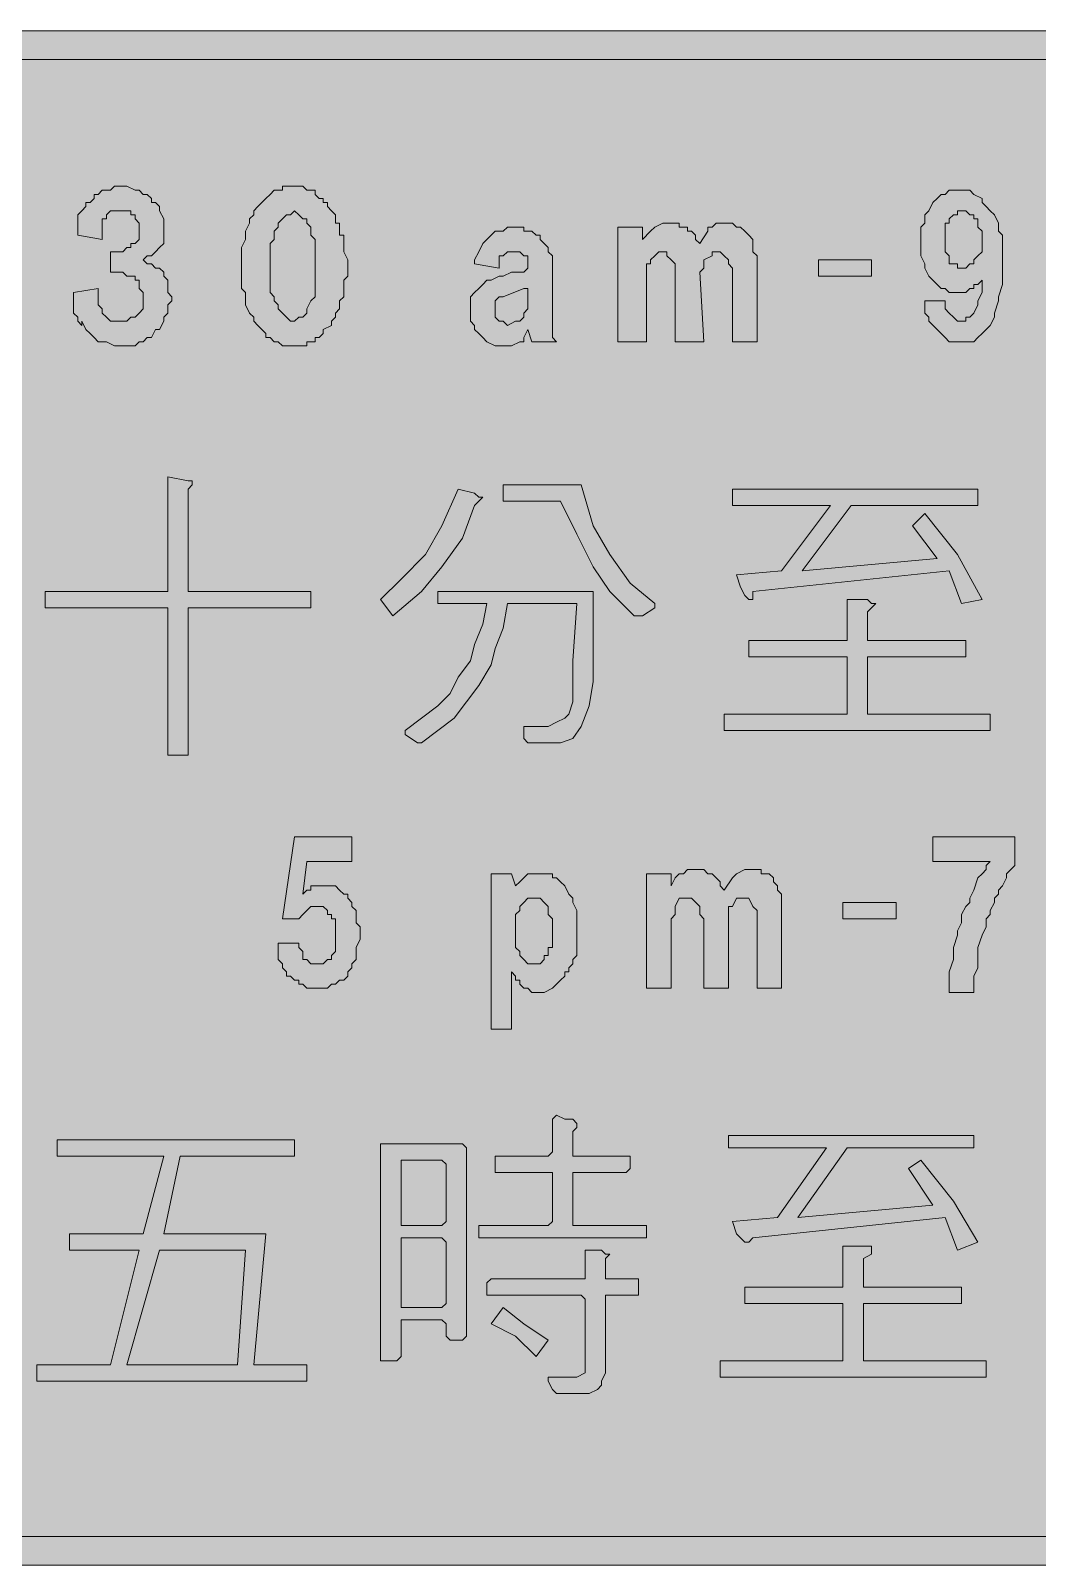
# Model space of a CAD drawing. Header units: metres. Extents: x 14 to 555, y 81 to 193.
# Drawn here: x 224.4 to 298.2, y 80.8 to 193.3 of the extents above; entities that cross this region are included whole.
import ezdxf

# ---------------------------------------------------------------- set-up
doc = ezdxf.new("R2010")
doc.units = ezdxf.units.M
doc.layers.add('FILL_BLACK_000000', color=7, linetype='Continuous', true_color=0x000000)
doc.layers.add('FILL_PINK_E1E1E1', color=7, linetype='Continuous', true_color=0xe1e1e1)

msp = doc.modelspace()

# ---------------------------------------------------------------- hatches: boundary and pattern name
at = {"layer": 'FILL_BLACK_000000', "true_color": 0x000000}
h = msp.add_hatch(color=7, dxfattribs=at)
h.dxf.hatch_style = 1
h.paths.add_polyline_path([(551.25, 193.2), (552.11, 193), (552.92, 192.63), (553.65, 192.06), (554.22, 191.33), (554.59, 190.52), (554.79, 189.66), (554.85, 188.76), (554.85, 85.26), (554.79, 84.36), (554.59, 83.5), (554.22, 82.69), (553.65, 81.96), (552.92, 81.39), (552.11, 81.02), (551.25, 80.82), (550.35, 80.76), (18.45, 80.76), (17.55, 80.8), (16.65, 81.06), (16.01, 81.51), (15.15, 81.96), (14.25, 83.46), (13.99, 84.36), (13.95, 85.26), (13.95, 188.76), (14.01, 189.66), (14.21, 190.52), (14.58, 191.33), (15.15, 192.06), (16.01, 192.62), (16.65, 192.96), (17.55, 193.22), (18.45, 193.26), (550.35, 193.26), (551.25, 193.2)])
h.paths.add_polyline_path([(16.95, 190.56), (16.27, 189.66), (16.11, 189.21), (16.05, 188.76), (16.05, 85.26), (16.11, 84.81), (16.27, 84.36), (16.95, 83.46), (17.59, 83.05), (18.45, 82.86), (550.35, 82.86), (550.8, 82.9), (551.25, 83.16), (551.66, 83.31), (551.85, 83.46), (552.2, 83.91), (552.37, 84.36), (552.45, 85.26), (552.45, 188.76), (552.45, 189.66), (552.26, 190.11), (551.85, 190.56), (551.21, 190.97), (550.35, 191.16), (18.45, 191.16), (17.59, 190.97), (16.95, 190.56)], flags=16)
h = msp.add_hatch(color=7, dxfattribs=at)
h.dxf.hatch_style = 1
h.paths.add_polyline_path([(230.25, 175.56), (230.25, 177.06), (230.85, 177.06), (231.15, 177.06), (231.45, 177.36), (231.75, 177.36), (231.75, 177.66), (232.05, 177.66), (232.35, 177.96), (232.35, 178.26), (232.35, 178.86), (232.35, 179.16), (232.05, 179.46), (232.05, 179.76), (231.75, 179.76), (231.75, 180.06), (231.45, 180.06), (231.15, 180.06), (230.85, 180.06), (230.55, 180.06), (230.25, 180.06), (229.95, 179.76), (229.95, 179.46), (229.65, 179.46), (229.65, 179.16), (229.65, 178.86), (229.65, 178.56), (229.65, 177.96), (227.85, 178.26), (227.85, 178.56), (227.85, 179.16), (227.85, 179.76), (228.15, 180.06), (228.45, 180.36), (228.45, 180.66), (228.75, 180.66), (229.05, 180.96), (229.05, 181.26), (229.35, 181.26), (229.65, 181.56), (229.95, 181.56), (230.25, 181.56), (230.55, 181.86), (230.85, 181.86), (231.15, 181.86), (231.45, 181.86), (232.05, 181.56), (232.35, 181.56), (232.65, 181.26), (232.95, 181.26), (233.25, 180.96), (233.25, 180.66), (233.55, 180.66), (233.85, 180.36), (233.85, 180.06), (234.15, 179.46), (234.15, 179.16), (234.15, 178.86), (234.15, 178.26), (234.15, 177.96), (234.15, 177.66), (233.85, 177.36), (233.55, 177.06), (233.25, 176.76), (232.95, 176.76), (232.65, 176.46), (232.95, 176.16), (233.25, 176.16), (233.55, 175.86), (233.85, 175.86), (234.15, 175.56), (234.15, 175.26), (234.45, 174.96), (234.45, 174.66), (234.45, 174.36), (234.45, 174.06), (234.75, 173.76), (234.75, 173.46), (234.45, 173.16), (234.45, 172.86), (234.45, 172.56), (234.15, 172.26), (234.15, 171.96), (233.85, 171.36), (233.55, 171.36), (233.25, 170.76), (232.95, 170.76), (232.65, 170.46), (232.35, 170.46), (232.05, 170.16), (231.45, 170.16), (231.15, 170.16), (230.85, 170.16), (230.55, 170.16), (229.95, 170.46), (229.65, 170.46), (229.35, 170.46), (229.05, 170.76), (228.75, 171.06), (228.45, 171.36), (228.15, 171.96), (228.15, 171.66), (227.85, 171.96), (227.85, 172.26), (227.55, 172.56), (227.55, 172.86), (227.55, 173.46), (227.55, 174.06), (229.35, 174.36), (229.35, 173.76), (229.35, 173.16), (229.65, 172.86), (229.65, 172.56), (229.95, 172.26), (230.25, 171.96), (230.55, 171.96), (230.85, 171.96), (231.15, 171.96), (231.45, 171.96), (231.75, 172.26), (232.05, 172.26), (232.35, 172.56), (232.65, 172.86), (232.65, 173.46), (232.65, 173.76), (232.65, 174.06), (232.35, 174.36), (232.35, 174.96), (232.05, 174.96), (232.05, 175.26), (231.45, 175.26), (231.15, 175.56), (230.85, 175.56), (230.25, 175.56)])
h = msp.add_hatch(color=7, dxfattribs=at)
h.dxf.hatch_style = 1
h.paths.add_polyline_path([(239.85, 175.26), (239.85, 175.86), (239.85, 176.16), (239.85, 176.46), (239.85, 177.06), (239.85, 177.36), (240.15, 177.96), (240.15, 178.26), (240.15, 178.56), (240.45, 179.16), (240.45, 179.46), (240.75, 179.76), (240.75, 180.06), (241.05, 180.36), (241.35, 180.66), (241.65, 180.96), (241.95, 181.26), (242.25, 181.56), (242.55, 181.56), (242.85, 181.56), (242.85, 181.86), (243.45, 181.86), (243.75, 181.86), (244.05, 181.86), (244.35, 181.86), (244.65, 181.56), (244.95, 181.56), (245.25, 181.56), (245.25, 181.26), (245.55, 180.96), (245.85, 180.96), (245.85, 180.66), (246.15, 180.66), (246.15, 180.36), (246.45, 180.06), (246.75, 179.76), (246.75, 179.46), (246.75, 179.16), (247.05, 179.16), (247.05, 178.86), (247.05, 178.56), (247.05, 178.26), (247.35, 178.26), (247.35, 177.96), (247.35, 177.66), (247.35, 177.06), (247.65, 176.46), (247.65, 176.16), (247.65, 175.86), (247.65, 175.56), (247.65, 175.26), (247.35, 174.96), (247.35, 174.36), (247.35, 174.06), (247.35, 173.76), (247.05, 173.46), (247.05, 173.16), (247.05, 172.86), (246.75, 172.56), (246.75, 172.26), (246.45, 171.96), (246.45, 171.66), (245.85, 171.36), (245.85, 171.06), (245.55, 170.76), (245.25, 170.76), (245.25, 170.46), (244.95, 170.46), (244.65, 170.46), (244.65, 170.16), (244.35, 170.16), (244.05, 170.16), (243.75, 170.16), (243.45, 170.16), (243.15, 170.16), (242.85, 170.16), (242.55, 170.46), (242.25, 170.46), (241.95, 170.76), (241.65, 170.76), (241.65, 171.06), (241.35, 171.36), (241.05, 171.66), (240.75, 171.96), (240.75, 172.26), (240.45, 172.56), (240.15, 173.16), (240.15, 173.46), (240.15, 174.06), (239.85, 174.36), (239.85, 174.66), (239.85, 174.96), (239.85, 175.26)])
h.paths.add_polyline_path([(241.95, 176.16), (241.95, 175.86), (241.95, 175.26), (241.95, 174.66), (241.95, 174.36), (241.95, 174.06), (242.25, 173.76), (242.25, 173.46), (242.55, 173.16), (242.55, 172.86), (242.85, 172.56), (243.15, 172.26), (243.45, 171.96), (243.75, 171.96), (244.05, 172.26), (244.35, 172.26), (244.65, 172.56), (244.65, 172.86), (244.95, 173.46), (245.25, 173.76), (245.25, 174.36), (245.25, 174.96), (245.25, 175.56), (245.25, 175.86), (245.25, 176.46), (245.25, 177.06), (245.25, 177.66), (245.25, 177.96), (244.95, 178.26), (244.95, 178.56), (244.95, 178.86), (244.65, 179.16), (244.65, 179.46), (244.35, 179.46), (244.05, 179.76), (243.75, 180.06), (243.45, 179.76), (243.15, 179.76), (242.85, 179.46), (242.55, 179.16), (242.55, 178.86), (242.25, 178.56), (242.25, 177.96), (241.95, 177.66), (241.95, 177.06), (241.95, 176.46), (241.95, 176.16)], flags=16)
h = msp.add_hatch(color=7, dxfattribs=at)
h.dxf.hatch_style = 1
h.paths.add_polyline_path([(291.45, 173.16), (291.45, 172.86), (291.75, 172.56), (292.05, 172.26), (292.35, 171.96), (292.65, 171.96), (292.95, 171.96), (292.95, 172.26), (293.25, 172.26), (293.55, 172.56), (293.85, 173.16), (293.85, 173.46), (294.15, 174.06), (294.15, 174.66), (294.15, 174.96), (293.85, 174.66), (293.55, 174.66), (293.55, 174.36), (293.25, 174.36), (292.95, 174.06), (292.65, 174.06), (292.35, 174.06), (291.75, 174.06), (291.45, 174.36), (291.15, 174.36), (290.85, 174.66), (290.55, 174.96), (290.25, 175.26), (289.95, 175.86), (289.95, 176.16), (289.65, 176.76), (289.65, 177.06), (289.65, 177.66), (289.65, 178.26), (289.65, 178.86), (289.95, 179.16), (289.95, 179.76), (290.25, 180.06), (290.55, 180.66), (290.85, 180.96), (291.15, 181.26), (291.45, 181.26), (291.75, 181.56), (292.35, 181.56), (292.65, 181.56), (293.25, 181.56), (293.55, 181.26), (294.15, 180.96), (294.15, 180.66), (294.45, 180.36), (294.75, 180.06), (295.05, 179.76), (295.35, 179.16), (295.35, 178.56), (295.65, 178.26), (295.65, 177.36), (295.65, 176.76), (295.65, 175.86), (295.65, 175.56), (295.65, 174.66), (295.35, 173.76), (295.35, 173.46), (295.05, 172.56), (295.05, 172.26), (294.75, 171.66), (294.45, 171.36), (294.15, 171.06), (293.85, 170.76), (293.55, 170.46), (293.25, 170.46), (292.65, 170.46), (292.05, 170.46), (291.75, 170.46), (291.45, 170.76), (291.15, 171.06), (290.85, 171.36), (290.25, 171.96), (290.25, 172.26), (289.95, 172.56), (289.95, 172.86), (289.95, 173.46), (291.45, 173.46), (291.45, 173.16)])
h.paths.add_polyline_path([(294.15, 177.66), (294.15, 177.96), (294.15, 178.26), (294.15, 178.56), (293.85, 178.86), (293.85, 179.16), (293.85, 179.46), (293.55, 179.46), (293.55, 179.76), (293.25, 179.76), (292.95, 180.06), (292.65, 180.06), (292.35, 180.06), (292.35, 179.76), (292.05, 179.76), (291.75, 179.46), (291.75, 179.16), (291.45, 179.16), (291.45, 178.86), (291.45, 178.56), (291.45, 178.26), (291.45, 177.96), (291.45, 177.66), (291.45, 177.36), (291.45, 177.06), (291.75, 176.76), (291.75, 176.46), (291.75, 176.16), (292.35, 176.16), (292.35, 175.86), (292.65, 175.86), (292.95, 175.86), (293.25, 176.16), (293.55, 176.16), (293.55, 176.46), (293.85, 176.76), (294.15, 177.06), (294.15, 177.66)], flags=16)
h = msp.add_hatch(color=7, dxfattribs=at)
h.dxf.hatch_style = 1
h.paths.add_polyline_path([(269.55, 170.46), (267.45, 170.46), (267.45, 178.86), (269.25, 178.86), (269.25, 177.96), (269.85, 178.56), (270.15, 178.86), (270.75, 179.16), (271.05, 179.16), (271.35, 179.16), (271.95, 179.16), (271.95, 178.86), (272.25, 178.86), (272.55, 178.86), (272.55, 178.56), (272.85, 178.56), (273.15, 178.26), (273.15, 177.96), (273.45, 177.66), (274.05, 178.56), (274.05, 178.86), (274.35, 178.86), (274.65, 179.16), (274.95, 179.16), (275.25, 179.16), (275.55, 179.16), (275.85, 179.16), (276.15, 178.86), (276.45, 178.86), (276.75, 178.56), (277.05, 178.26), (277.35, 177.96), (277.35, 177.66), (277.35, 177.06), (277.65, 176.76), (277.65, 176.46), (277.65, 175.86), (277.65, 175.56), (277.65, 170.46), (275.85, 170.46), (275.85, 175.26), (275.85, 175.86), (275.55, 176.16), (275.55, 176.46), (275.25, 176.76), (274.95, 177.06), (274.65, 177.06), (274.35, 177.06), (274.35, 176.76), (273.75, 176.46), (273.75, 176.16), (273.75, 175.86), (273.45, 175.56), (273.75, 170.46), (271.65, 170.46), (271.65, 175.26), (271.65, 175.86), (271.65, 176.16), (271.35, 176.46), (271.05, 176.76), (271.05, 177.06), (270.75, 177.06), (270.45, 177.06), (270.15, 176.76), (269.85, 176.46), (269.85, 176.16), (269.55, 176.16), (269.55, 175.86), (269.55, 175.56), (269.55, 175.26), (269.55, 170.46)])
h = msp.add_hatch(color=7, dxfattribs=at)
h.dxf.hatch_style = 1
h.paths.add_polyline_path([(256.95, 176.46), (257.25, 177.06), (257.55, 177.66), (257.85, 177.96), (258.15, 178.26), (258.45, 178.56), (259.05, 178.56), (259.35, 178.86), (259.95, 178.86), (260.25, 178.86), (260.55, 178.86), (260.55, 178.56), (261.15, 178.56), (261.45, 178.26), (261.75, 178.26), (261.75, 177.96), (262.05, 177.66), (262.35, 177.36), (262.35, 177.06), (262.65, 176.76), (262.65, 176.16), (262.65, 175.86), (262.65, 171.06), (262.65, 170.76), (262.95, 170.46), (261.15, 170.46), (260.85, 171.36), (260.55, 170.76), (260.55, 170.46), (260.25, 170.46), (259.65, 170.16), (259.05, 170.16), (258.75, 170.16), (258.45, 170.16), (257.85, 170.46), (257.55, 170.76), (257.25, 171.06), (256.95, 171.36), (256.95, 171.66), (256.65, 171.96), (256.65, 172.26), (256.65, 172.56), (256.65, 173.16), (256.65, 173.76), (256.95, 174.06), (257.25, 174.36), (257.55, 174.66), (257.85, 174.96), (258.15, 174.96), (258.75, 175.26), (259.05, 175.26), (259.65, 175.56), (259.95, 175.56), (260.25, 175.56), (260.55, 175.56), (260.85, 175.86), (260.85, 176.46), (260.85, 176.76), (260.55, 176.76), (260.25, 177.06), (259.95, 177.06), (259.65, 177.06), (259.35, 177.06), (259.05, 176.76), (258.75, 176.76), (258.75, 176.46), (258.75, 175.86), (256.95, 176.16), (256.95, 176.46)])
h.paths.add_polyline_path([(258.75, 173.76), (258.45, 173.46), (258.45, 173.16), (258.45, 172.86), (258.45, 172.56), (258.45, 172.26), (258.75, 171.96), (259.05, 171.96), (259.35, 171.66), (259.95, 171.96), (260.25, 171.96), (260.55, 172.26), (260.55, 172.56), (260.85, 172.86), (260.85, 173.16), (260.85, 174.36), (260.55, 174.36), (259.05, 173.76), (258.75, 173.76)], flags=16)
h = msp.add_hatch(color=7, dxfattribs=at)
h.dxf.hatch_style = 1
h.paths.add_polyline_path([(282.15, 176.46), (286.05, 176.46), (286.05, 175.26), (282.15, 175.26), (282.15, 176.46)])
h = msp.add_hatch(color=7, dxfattribs=at)
h.dxf.hatch_style = 1
h.paths.add_polyline_path([(244.95, 150.96), (235.95, 150.96), (235.95, 140.16), (234.45, 140.16), (234.45, 150.96), (225.45, 150.96), (225.45, 152.16), (234.45, 152.16), (234.45, 160.56), (235.95, 160.26), (236.25, 160.26), (236.25, 159.96), (235.95, 159.66), (235.95, 152.16), (244.95, 152.16), (244.95, 150.96)])
h = msp.add_hatch(color=7, dxfattribs=at)
h.dxf.hatch_style = 1
h.paths.add_polyline_path([(259.05, 158.76), (259.05, 159.96), (264.75, 159.96), (265.65, 156.96), (266.85, 154.86), (268.35, 152.76), (270.15, 151.26), (270.15, 150.96), (269.25, 150.36), (268.65, 150.36), (266.85, 152.16), (265.65, 153.96), (264.45, 156.36), (263.25, 158.76), (259.05, 158.76)])
h = msp.add_hatch(color=7, dxfattribs=at)
h.dxf.hatch_style = 1
h.paths.add_polyline_path([(253.35, 154.86), (254.55, 156.96), (255.75, 159.66), (256.95, 159.36), (257.25, 159.06), (257.55, 159.06), (257.25, 158.76), (256.95, 158.46), (256.05, 156.06), (254.55, 153.96), (253.05, 152.16), (250.95, 150.36), (250.05, 151.56), (251.55, 153.06), (253.35, 154.86)])
h = msp.add_hatch(color=7, dxfattribs=at)
h.dxf.hatch_style = 1
h.paths.add_polyline_path([(290.85, 154.56), (289.05, 156.96), (289.95, 157.86), (292.35, 154.86), (294.15, 151.56), (292.65, 151.26), (291.75, 153.66), (277.35, 152.16), (277.35, 151.56), (277.05, 151.56), (276.75, 151.86), (276.45, 152.46), (276.15, 153.36), (279.45, 153.66), (283.05, 158.46), (275.85, 158.46), (275.85, 159.66), (293.85, 159.66), (293.85, 158.46), (284.55, 158.46), (280.95, 153.66), (290.85, 154.56)])
h = msp.add_hatch(color=7, dxfattribs=at)
h.dxf.hatch_style = 1
h.paths.add_polyline_path([(257.55, 149.76), (257.85, 151.26), (254.25, 151.26), (254.25, 152.16), (265.65, 152.16), (265.65, 145.56), (265.35, 143.76), (264.75, 142.26), (264.15, 141.36), (263.25, 141.06), (261.15, 141.06), (260.85, 141.06), (260.55, 141.36), (260.55, 141.96), (260.55, 142.26), (260.85, 142.26), (262.35, 142.26), (262.95, 142.56), (263.55, 142.86), (263.85, 143.16), (264.15, 144.06), (264.15, 147.06), (264.45, 151.26), (259.35, 151.26), (259.05, 149.46), (258.45, 147.96), (258.15, 146.76), (257.25, 145.26), (256.35, 144.06), (255.45, 142.86), (254.25, 141.96), (253.05, 141.06), (252.75, 141.06), (251.85, 141.66), (251.85, 141.96), (253.05, 142.86), (254.25, 143.76), (255.15, 144.66), (255.75, 145.86), (256.65, 147.06), (256.95, 148.26), (257.55, 149.76)])
h = msp.add_hatch(color=7, dxfattribs=at)
h.dxf.hatch_style = 1
h.paths.add_polyline_path([(285.75, 147.36), (285.75, 143.16), (294.75, 143.16), (294.75, 141.96), (275.25, 141.96), (275.25, 143.16), (284.25, 143.16), (284.25, 147.36), (277.05, 147.36), (277.05, 148.56), (284.25, 148.56), (284.25, 151.56), (285.75, 151.56), (286.05, 151.26), (286.35, 151.26), (286.05, 150.96), (285.75, 150.66), (285.75, 148.56), (292.95, 148.56), (292.95, 147.36), (285.75, 147.36)])
h = msp.add_hatch(color=7, dxfattribs=at)
h.dxf.hatch_style = 1
h.paths.add_polyline_path([(244.65, 130.26), (244.95, 130.26), (244.95, 130.56), (245.25, 130.56), (245.55, 130.56), (245.85, 130.56), (246.15, 130.56), (246.45, 130.56), (246.75, 130.56), (247.05, 130.26), (247.35, 129.96), (247.65, 129.96), (247.65, 129.66), (247.95, 129.36), (247.95, 129.06), (248.25, 128.76), (248.25, 128.46), (248.25, 127.86), (248.55, 127.56), (248.55, 126.66), (248.25, 126.06), (248.25, 125.76), (248.25, 125.16), (247.95, 124.86), (247.95, 124.56), (247.65, 124.26), (247.65, 123.96), (247.35, 123.66), (247.05, 123.66), (246.75, 123.36), (246.45, 123.36), (246.15, 123.06), (245.85, 123.06), (245.55, 123.06), (245.25, 123.06), (244.95, 123.06), (244.65, 123.06), (244.35, 123.36), (244.05, 123.36), (244.05, 123.66), (243.75, 123.66), (243.45, 123.96), (243.15, 123.96), (243.15, 124.26), (242.85, 124.56), (242.85, 124.86), (242.55, 125.16), (242.55, 125.46), (242.55, 125.76), (242.55, 126.06), (242.55, 126.36), (244.05, 126.36), (244.05, 126.06), (244.35, 125.76), (244.35, 125.46), (244.35, 125.16), (244.65, 125.16), (244.95, 124.86), (245.25, 124.86), (245.55, 124.86), (245.85, 124.86), (246.15, 125.16), (246.45, 125.16), (246.45, 125.46), (246.75, 125.76), (246.75, 126.06), (246.75, 126.36), (246.75, 126.66), (246.75, 126.96), (246.75, 127.26), (246.75, 127.56), (246.75, 127.86), (246.75, 128.16), (246.45, 128.16), (246.45, 128.46), (246.15, 128.46), (246.15, 128.76), (245.85, 129.06), (245.55, 129.06), (245.25, 129.06), (244.95, 129.06), (244.65, 128.76), (244.35, 128.46), (244.05, 128.16), (242.85, 128.16), (243.75, 134.16), (247.95, 134.16), (247.95, 132.36), (244.65, 132.36), (244.35, 129.96), (244.65, 130.26)])
h = msp.add_hatch(color=7, dxfattribs=at)
h.dxf.hatch_style = 1
h.paths.add_polyline_path([(290.55, 132.36), (290.55, 134.16), (296.55, 134.16), (296.55, 132.36), (296.55, 132.06), (296.25, 131.76), (295.95, 131.46), (295.95, 131.16), (295.65, 130.56), (295.35, 130.26), (295.35, 129.96), (295.05, 129.66), (295.05, 129.36), (294.75, 128.76), (294.75, 128.46), (294.45, 128.16), (294.45, 127.56), (294.15, 126.96), (293.85, 126.06), (293.85, 125.46), (293.85, 125.16), (293.85, 124.56), (293.55, 123.96), (293.55, 123.66), (293.55, 123.06), (293.55, 122.76), (291.75, 122.76), (291.75, 123.06), (291.75, 123.66), (291.75, 124.26), (292.05, 125.16), (292.05, 125.76), (292.05, 126.06), (292.35, 126.96), (292.35, 127.26), (292.65, 127.86), (292.65, 128.46), (292.95, 129.06), (293.25, 129.36), (293.25, 129.66), (293.55, 130.26), (293.85, 131.16), (294.15, 131.46), (294.45, 131.76), (294.45, 132.06), (294.75, 132.36), (290.55, 132.36)])
h = msp.add_hatch(color=7, dxfattribs=at)
h.dxf.hatch_style = 1
h.paths.add_polyline_path([(271.35, 123.06), (269.55, 123.06), (269.55, 131.46), (271.35, 131.46), (271.35, 130.56), (271.65, 131.16), (271.95, 131.46), (272.25, 131.46), (272.55, 131.76), (272.85, 131.76), (273.15, 131.76), (273.75, 131.76), (274.05, 131.46), (274.35, 131.46), (274.65, 131.16), (274.95, 130.86), (274.95, 130.56), (275.25, 130.26), (275.85, 131.16), (276.15, 131.46), (276.75, 131.76), (277.05, 131.76), (277.35, 131.76), (277.95, 131.76), (277.95, 131.46), (278.25, 131.46), (278.55, 131.46), (278.85, 131.16), (278.85, 130.86), (279.15, 130.56), (279.15, 130.26), (279.45, 129.96), (279.45, 129.36), (279.45, 129.06), (279.45, 128.76), (279.45, 128.16), (279.45, 123.06), (277.65, 123.06), (277.65, 127.86), (277.65, 128.16), (277.65, 128.46), (277.65, 128.76), (277.35, 129.06), (277.05, 129.66), (276.75, 129.66), (276.45, 129.66), (276.15, 129.66), (275.85, 129.06), (275.55, 129.06), (275.55, 128.76), (275.55, 128.46), (275.55, 128.16), (275.55, 123.06), (273.75, 123.06), (273.75, 127.86), (273.75, 128.16), (273.45, 128.46), (273.45, 128.76), (273.45, 129.06), (272.85, 129.66), (272.55, 129.66), (272.25, 129.66), (271.95, 129.66), (271.65, 129.06), (271.65, 128.76), (271.65, 128.46), (271.35, 128.16), (271.35, 127.86), (271.35, 123.06)])
h = msp.add_hatch(color=7, dxfattribs=at)
h.dxf.hatch_style = 1
h.paths.add_polyline_path([(258.15, 120.06), (258.15, 131.46), (259.65, 131.46), (259.95, 130.56), (260.25, 130.86), (260.55, 131.16), (260.85, 131.46), (261.15, 131.46), (261.75, 131.46), (262.35, 131.46), (262.65, 131.46), (262.65, 131.16), (262.95, 131.16), (263.25, 130.86), (263.55, 130.56), (263.85, 129.96), (264.15, 129.66), (264.15, 129.36), (264.45, 128.76), (264.45, 128.46), (264.45, 128.16), (264.45, 127.56), (264.45, 127.26), (264.45, 126.96), (264.45, 126.36), (264.45, 126.06), (264.45, 125.76), (264.45, 125.46), (264.15, 125.16), (264.15, 124.86), (263.85, 124.56), (263.85, 124.26), (263.55, 124.26), (263.55, 123.96), (263.25, 123.66), (262.95, 123.36), (262.65, 123.06), (262.05, 122.76), (261.75, 122.76), (261.45, 122.76), (261.15, 122.76), (260.85, 123.06), (260.55, 123.06), (260.25, 123.36), (260.25, 123.66), (259.95, 123.66), (259.95, 123.96), (259.65, 124.26), (259.65, 120.06), (258.15, 120.06)])
h.paths.add_polyline_path([(261.75, 124.86), (262.05, 125.16), (262.05, 125.46), (262.35, 125.46), (262.35, 126.06), (262.65, 126.06), (262.65, 126.36), (262.65, 126.96), (262.65, 127.26), (262.65, 127.86), (262.65, 128.16), (262.35, 128.46), (262.35, 128.76), (262.35, 129.06), (262.05, 129.36), (261.75, 129.66), (261.45, 129.66), (261.15, 129.66), (260.85, 129.66), (260.55, 129.36), (260.25, 129.06), (260.25, 128.76), (259.95, 128.46), (259.95, 128.16), (259.95, 127.86), (259.95, 127.56), (259.95, 127.26), (259.95, 126.96), (259.95, 126.66), (259.95, 126.06), (260.25, 125.76), (260.25, 125.46), (260.55, 125.16), (260.85, 124.86), (261.15, 124.86), (261.45, 124.86), (261.75, 124.86)], flags=16)
h = msp.add_hatch(color=7, dxfattribs=at)
h.dxf.hatch_style = 1
h.paths.add_polyline_path([(283.95, 129.36), (287.85, 129.36), (287.85, 128.16), (283.95, 128.16), (283.95, 129.36)])
h = msp.add_hatch(color=7, dxfattribs=at)
h.dxf.hatch_style = 1
h.paths.add_polyline_path([(262.35, 109.56), (259.05, 109.56), (258.45, 109.56), (258.45, 109.86), (258.45, 110.76), (259.05, 110.76), (262.35, 110.76), (262.65, 111.06), (262.65, 113.46), (262.95, 113.76), (263.55, 113.46), (264.15, 113.46), (264.45, 113.16), (264.45, 112.86), (264.15, 112.56), (264.15, 111.06), (264.15, 110.76), (268.05, 110.76), (268.35, 110.76), (268.35, 109.86), (268.05, 109.56), (264.15, 109.56), (264.15, 105.96), (264.15, 105.66), (269.55, 105.66), (269.55, 104.76), (257.25, 104.76), (257.25, 105.66), (262.35, 105.66), (262.65, 105.96), (262.65, 109.56), (262.35, 109.56)])
h = msp.add_hatch(color=7, dxfattribs=at)
h.dxf.hatch_style = 1
h.paths.add_polyline_path([(234.15, 105.06), (241.65, 105.06), (240.75, 95.46), (244.65, 95.46), (244.65, 94.26), (224.85, 94.26), (224.85, 95.46), (230.25, 95.46), (232.35, 103.86), (227.25, 103.86), (227.25, 105.06), (232.65, 105.06), (234.15, 110.76), (226.35, 110.76), (226.35, 111.96), (243.75, 111.96), (243.75, 110.76), (235.35, 110.76), (234.15, 105.06)])
h.paths.add_polyline_path([(239.55, 95.46), (240.15, 103.86), (233.85, 103.86), (231.45, 95.46), (239.55, 95.46)], flags=16)
h = msp.add_hatch(color=7, dxfattribs=at)
h.dxf.hatch_style = 1
h.paths.add_polyline_path([(251.55, 98.46), (251.55, 96.06), (251.25, 95.76), (250.05, 95.76), (250.05, 96.06), (250.05, 111.36), (250.05, 111.66), (256.05, 111.66), (256.35, 111.36), (256.35, 97.56), (256.05, 97.26), (255.15, 97.26), (254.85, 97.56), (254.85, 98.46), (254.55, 98.76), (251.55, 98.76), (251.55, 98.46)])
h.paths.add_polyline_path([(254.55, 99.66), (254.85, 99.96), (254.85, 104.46), (254.55, 104.76), (251.55, 104.76), (251.55, 104.46), (251.55, 99.96), (251.55, 99.66), (254.55, 99.66)], flags=16)
h.paths.add_polyline_path([(251.55, 110.46), (251.55, 110.16), (251.55, 105.96), (251.55, 105.66), (254.55, 105.66), (254.85, 105.96), (254.85, 110.16), (254.55, 110.46), (251.55, 110.46)], flags=16)
h = msp.add_hatch(color=7, dxfattribs=at)
h.dxf.hatch_style = 1
h.paths.add_polyline_path([(290.55, 107.16), (288.75, 109.86), (289.65, 110.46), (292.05, 107.46), (293.85, 104.46), (292.35, 103.86), (291.45, 106.26), (277.35, 104.76), (277.05, 104.46), (276.75, 104.46), (276.15, 105.06), (275.85, 105.96), (279.15, 106.26), (282.75, 111.36), (275.55, 111.36), (275.55, 112.26), (293.55, 112.26), (293.55, 111.36), (284.25, 111.36), (280.65, 106.26), (290.55, 107.16)])
h = msp.add_hatch(color=7, dxfattribs=at)
h.dxf.hatch_style = 1
h.paths.add_polyline_path([(257.85, 100.56), (257.85, 101.46), (258.15, 101.76), (264.75, 101.76), (265.05, 101.76), (265.05, 103.86), (265.35, 103.86), (265.65, 103.86), (266.25, 103.86), (266.55, 103.56), (266.85, 103.56), (266.55, 103.26), (266.55, 101.76), (268.95, 101.76), (268.95, 101.46), (268.95, 100.56), (266.55, 100.56), (266.55, 100.26), (266.55, 94.86), (266.25, 94.26), (266.25, 93.96), (265.95, 93.66), (265.35, 93.36), (263.25, 93.36), (262.95, 93.36), (262.65, 93.66), (262.35, 94.26), (262.35, 94.56), (262.65, 94.56), (264.45, 94.56), (265.05, 94.86), (265.05, 95.46), (265.05, 100.26), (264.75, 100.56), (258.15, 100.56), (257.85, 100.56)])
h = msp.add_hatch(color=7, dxfattribs=at)
h.dxf.hatch_style = 1
h.paths.add_polyline_path([(285.45, 99.96), (285.45, 95.76), (294.45, 95.76), (294.45, 94.56), (274.95, 94.56), (274.95, 95.76), (283.95, 95.76), (283.95, 99.96), (276.75, 99.96), (276.75, 101.16), (283.95, 101.16), (283.95, 104.16), (285.45, 104.16), (286.05, 104.16), (286.05, 103.86), (286.05, 103.56), (285.45, 103.26), (285.45, 101.16), (292.65, 101.16), (292.65, 99.96), (285.45, 99.96)])
h = msp.add_hatch(color=7, dxfattribs=at)
h.dxf.hatch_style = 1
h.paths.add_polyline_path([(259.05, 99.66), (260.55, 98.46), (262.35, 97.26), (261.45, 96.06), (259.95, 97.56), (258.15, 98.46), (259.05, 99.66)])
at = {"layer": 'FILL_PINK_E1E1E1', "true_color": 0xe1e1e1}
h = msp.add_hatch(color=7, dxfattribs=at)
h.dxf.hatch_style = 1
h.paths.add_polyline_path([(16.05, 188.76), (16.35, 189.66), (16.54, 190.11), (16.95, 190.56), (17.14, 190.71), (17.55, 190.86), (18, 191.12), (18.45, 191.16), (550.35, 191.16), (551.21, 190.97), (551.85, 190.56), (552.26, 190.11), (552.45, 189.66), (552.45, 188.76), (552.45, 85.26), (552.37, 84.36), (552.2, 83.91), (551.85, 83.46), (551.66, 83.31), (551.25, 83.16), (550.8, 82.9), (550.35, 82.86), (18.45, 82.86), (17.59, 83.05), (16.95, 83.46), (16.27, 84.36), (16.11, 84.81), (16.05, 85.26), (16.05, 188.76)])

# ---------------------------------------------------------------- linework, layer by layer
at = {"layer": 'FILL_BLACK_000000', "lineweight": 0, "true_color": 0x000000}
for points in [[(550.35, 80.76), (18.45, 80.76), (17.55, 80.8), (16.65, 81.06), (16.01, 81.51), (15.15, 81.96), (14.25, 83.46), (13.99, 84.36), (13.95, 85.26), (13.95, 188.76), (14.01, 189.66), (14.21, 190.52), (14.58, 191.33), (15.15, 192.06), (16.01, 192.62), (16.65, 192.96), (17.55, 193.22), (18.45, 193.26), (550.35, 193.26)], [(550.35, 191.16), (18.45, 191.16), (17.59, 190.97), (16.95, 190.56), (16.27, 189.66), (16.11, 189.21), (16.05, 188.76), (16.05, 85.26), (16.11, 84.81), (16.27, 84.36), (16.95, 83.46), (17.59, 83.05), (18.45, 82.86), (550.35, 82.86)]]:
    msp.add_lwpolyline(points, dxfattribs=at)
for points in [[(230.25, 175.56), (230.25, 177.06), (230.85, 177.06), (231.15, 177.06), (231.45, 177.36), (231.75, 177.36), (231.75, 177.66), (232.05, 177.66), (232.35, 177.96), (232.35, 178.26), (232.35, 178.86), (232.35, 179.16), (232.05, 179.46), (232.05, 179.76), (231.75, 179.76), (231.75, 180.06), (231.45, 180.06), (231.15, 180.06), (230.85, 180.06), (230.55, 180.06), (230.25, 180.06), (229.95, 179.76), (229.95, 179.46), (229.65, 179.46), (229.65, 179.16), (229.65, 178.86), (229.65, 178.56), (229.65, 177.96), (227.85, 178.26), (227.85, 178.56), (227.85, 179.16), (227.85, 179.76), (228.15, 180.06), (228.45, 180.36), (228.45, 180.66), (228.75, 180.66), (229.05, 180.96), (229.05, 181.26), (229.35, 181.26), (229.65, 181.56), (229.95, 181.56), (230.25, 181.56), (230.55, 181.86), (230.85, 181.86), (231.15, 181.86), (231.45, 181.86), (232.05, 181.56), (232.35, 181.56), (232.65, 181.26), (232.95, 181.26), (233.25, 180.96), (233.25, 180.66), (233.55, 180.66), (233.85, 180.36), (233.85, 180.06), (234.15, 179.46), (234.15, 179.16), (234.15, 178.86), (234.15, 178.26), (234.15, 177.96), (234.15, 177.66), (233.85, 177.36), (233.55, 177.06), (233.25, 176.76), (232.95, 176.76), (232.65, 176.46), (232.95, 176.16), (233.25, 176.16), (233.55, 175.86), (233.85, 175.86), (234.15, 175.56), (234.15, 175.26), (234.45, 174.96), (234.45, 174.66), (234.45, 174.36), (234.45, 174.06), (234.75, 173.76), (234.75, 173.46), (234.45, 173.16), (234.45, 172.86), (234.45, 172.56), (234.15, 172.26), (234.15, 171.96), (233.85, 171.36), (233.55, 171.36), (233.25, 170.76), (232.95, 170.76), (232.65, 170.46), (232.35, 170.46), (232.05, 170.16), (231.45, 170.16), (231.15, 170.16), (230.85, 170.16), (230.55, 170.16), (229.95, 170.46), (229.65, 170.46), (229.35, 170.46), (229.05, 170.76), (228.75, 171.06), (228.45, 171.36), (228.15, 171.96), (228.15, 171.66), (227.85, 171.96), (227.85, 172.26), (227.55, 172.56), (227.55, 172.86), (227.55, 173.46), (227.55, 174.06), (229.35, 174.36), (229.35, 173.76), (229.35, 173.16), (229.65, 172.86), (229.65, 172.56), (229.95, 172.26), (230.25, 171.96), (230.55, 171.96), (230.85, 171.96), (231.15, 171.96), (231.45, 171.96), (231.75, 172.26), (232.05, 172.26), (232.35, 172.56), (232.65, 172.86), (232.65, 173.46), (232.65, 173.76), (232.65, 174.06), (232.35, 174.36), (232.35, 174.96), (232.05, 174.96), (232.05, 175.26), (231.45, 175.26), (231.15, 175.56), (230.85, 175.56)], [(239.85, 175.26), (239.85, 175.86), (239.85, 176.16), (239.85, 176.46), (239.85, 177.06), (239.85, 177.36), (240.15, 177.96), (240.15, 178.26), (240.15, 178.56), (240.45, 179.16), (240.45, 179.46), (240.75, 179.76), (240.75, 180.06), (241.05, 180.36), (241.35, 180.66), (241.65, 180.96), (241.95, 181.26), (242.25, 181.56), (242.55, 181.56), (242.85, 181.56), (242.85, 181.86), (243.45, 181.86), (243.75, 181.86), (244.05, 181.86), (244.35, 181.86), (244.65, 181.56), (244.95, 181.56), (245.25, 181.56), (245.25, 181.26), (245.55, 180.96), (245.85, 180.96), (245.85, 180.66), (246.15, 180.66), (246.15, 180.36), (246.45, 180.06), (246.75, 179.76), (246.75, 179.46), (246.75, 179.16), (247.05, 179.16), (247.05, 178.86), (247.05, 178.56), (247.05, 178.26), (247.35, 178.26), (247.35, 177.96), (247.35, 177.66), (247.35, 177.06), (247.65, 176.46), (247.65, 176.16), (247.65, 175.86), (247.65, 175.56), (247.65, 175.26), (247.35, 174.96), (247.35, 174.36), (247.35, 174.06), (247.35, 173.76), (247.05, 173.46), (247.05, 173.16), (247.05, 172.86), (246.75, 172.56), (246.75, 172.26), (246.45, 171.96), (246.45, 171.66), (245.85, 171.36), (245.85, 171.06), (245.55, 170.76), (245.25, 170.76), (245.25, 170.46), (244.95, 170.46), (244.65, 170.46), (244.65, 170.16), (244.35, 170.16), (244.05, 170.16), (243.75, 170.16), (243.45, 170.16), (243.15, 170.16), (242.85, 170.16), (242.55, 170.46), (242.25, 170.46), (241.95, 170.76), (241.65, 170.76), (241.65, 171.06), (241.35, 171.36), (241.05, 171.66), (240.75, 171.96), (240.75, 172.26), (240.45, 172.56), (240.15, 173.16), (240.15, 173.46), (240.15, 174.06), (239.85, 174.36), (239.85, 174.66), (239.85, 174.96)], [(291.45, 173.16), (291.45, 172.86), (291.75, 172.56), (292.05, 172.26), (292.35, 171.96), (292.65, 171.96), (292.95, 171.96), (292.95, 172.26), (293.25, 172.26), (293.55, 172.56), (293.85, 173.16), (293.85, 173.46), (294.15, 174.06), (294.15, 174.66), (294.15, 174.96), (293.85, 174.66), (293.55, 174.66), (293.55, 174.36), (293.25, 174.36), (292.95, 174.06), (292.65, 174.06), (292.35, 174.06), (291.75, 174.06), (291.45, 174.36), (291.15, 174.36), (290.85, 174.66), (290.55, 174.96), (290.25, 175.26), (289.95, 175.86), (289.95, 176.16), (289.65, 176.76), (289.65, 177.06), (289.65, 177.66), (289.65, 178.26), (289.65, 178.86), (289.95, 179.16), (289.95, 179.76), (290.25, 180.06), (290.55, 180.66), (290.85, 180.96), (291.15, 181.26), (291.45, 181.26), (291.75, 181.56), (292.35, 181.56), (292.65, 181.56), (293.25, 181.56), (293.55, 181.26), (294.15, 180.96), (294.15, 180.66), (294.45, 180.36), (294.75, 180.06), (295.05, 179.76), (295.35, 179.16), (295.35, 178.56), (295.65, 178.26), (295.65, 177.36), (295.65, 176.76), (295.65, 175.86), (295.65, 175.56), (295.65, 174.66), (295.35, 173.76), (295.35, 173.46), (295.05, 172.56), (295.05, 172.26), (294.75, 171.66), (294.45, 171.36), (294.15, 171.06), (293.85, 170.76), (293.55, 170.46), (293.25, 170.46), (292.65, 170.46), (292.05, 170.46), (291.75, 170.46), (291.45, 170.76), (291.15, 171.06), (290.85, 171.36), (290.25, 171.96), (290.25, 172.26), (289.95, 172.56), (289.95, 172.86), (289.95, 173.46), (291.45, 173.46)], [(241.95, 176.16), (241.95, 175.86), (241.95, 175.26), (241.95, 174.66), (241.95, 174.36), (241.95, 174.06), (242.25, 173.76), (242.25, 173.46), (242.55, 173.16), (242.55, 172.86), (242.85, 172.56), (243.15, 172.26), (243.45, 171.96), (243.75, 171.96), (244.05, 172.26), (244.35, 172.26), (244.65, 172.56), (244.65, 172.86), (244.95, 173.46), (245.25, 173.76), (245.25, 174.36), (245.25, 174.96), (245.25, 175.56), (245.25, 175.86), (245.25, 176.46), (245.25, 177.06), (245.25, 177.66), (245.25, 177.96), (244.95, 178.26), (244.95, 178.56), (244.95, 178.86), (244.65, 179.16), (244.65, 179.46), (244.35, 179.46), (244.05, 179.76), (243.75, 180.06), (243.45, 179.76), (243.15, 179.76), (242.85, 179.46), (242.55, 179.16), (242.55, 178.86), (242.25, 178.56), (242.25, 177.96), (241.95, 177.66), (241.95, 177.06), (241.95, 176.46)], [(294.15, 177.66), (294.15, 177.96), (294.15, 178.26), (294.15, 178.56), (293.85, 178.86), (293.85, 179.16), (293.85, 179.46), (293.55, 179.46), (293.55, 179.76), (293.25, 179.76), (292.95, 180.06), (292.65, 180.06), (292.35, 180.06), (292.35, 179.76), (292.05, 179.76), (291.75, 179.46), (291.75, 179.16), (291.45, 179.16), (291.45, 178.86), (291.45, 178.56), (291.45, 178.26), (291.45, 177.96), (291.45, 177.66), (291.45, 177.36), (291.45, 177.06), (291.75, 176.76), (291.75, 176.46), (291.75, 176.16), (292.35, 176.16), (292.35, 175.86), (292.65, 175.86), (292.95, 175.86), (293.25, 176.16), (293.55, 176.16), (293.55, 176.46), (293.85, 176.76), (294.15, 177.06)], [(269.55, 170.46), (267.45, 170.46), (267.45, 178.86), (269.25, 178.86), (269.25, 177.96), (269.85, 178.56), (270.15, 178.86), (270.75, 179.16), (271.05, 179.16), (271.35, 179.16), (271.95, 179.16), (271.95, 178.86), (272.25, 178.86), (272.55, 178.86), (272.55, 178.56), (272.85, 178.56), (273.15, 178.26), (273.15, 177.96), (273.45, 177.66), (274.05, 178.56), (274.05, 178.86), (274.35, 178.86), (274.65, 179.16), (274.95, 179.16), (275.25, 179.16), (275.55, 179.16), (275.85, 179.16), (276.15, 178.86), (276.45, 178.86), (276.75, 178.56), (277.05, 178.26), (277.35, 177.96), (277.35, 177.66), (277.35, 177.06), (277.65, 176.76), (277.65, 176.46), (277.65, 175.86), (277.65, 175.56), (277.65, 170.46), (275.85, 170.46), (275.85, 175.26), (275.85, 175.86), (275.55, 176.16), (275.55, 176.46), (275.25, 176.76), (274.95, 177.06), (274.65, 177.06), (274.35, 177.06), (274.35, 176.76), (273.75, 176.46), (273.75, 176.16), (273.75, 175.86), (273.45, 175.56), (273.75, 170.46), (271.65, 170.46), (271.65, 175.26), (271.65, 175.86), (271.65, 176.16), (271.35, 176.46), (271.05, 176.76), (271.05, 177.06), (270.75, 177.06), (270.45, 177.06), (270.15, 176.76), (269.85, 176.46), (269.85, 176.16), (269.55, 176.16), (269.55, 175.86), (269.55, 175.56), (269.55, 175.26)], [(256.95, 176.46), (257.25, 177.06), (257.55, 177.66), (257.85, 177.96), (258.15, 178.26), (258.45, 178.56), (259.05, 178.56), (259.35, 178.86), (259.95, 178.86), (260.25, 178.86), (260.55, 178.86), (260.55, 178.56), (261.15, 178.56), (261.45, 178.26), (261.75, 178.26), (261.75, 177.96), (262.05, 177.66), (262.35, 177.36), (262.35, 177.06), (262.65, 176.76), (262.65, 176.16), (262.65, 175.86), (262.65, 171.06), (262.65, 170.76), (262.95, 170.46), (261.15, 170.46), (260.85, 171.36), (260.55, 170.76), (260.55, 170.46), (260.25, 170.46), (259.65, 170.16), (259.05, 170.16), (258.75, 170.16), (258.45, 170.16), (257.85, 170.46), (257.55, 170.76), (257.25, 171.06), (256.95, 171.36), (256.95, 171.66), (256.65, 171.96), (256.65, 172.26), (256.65, 172.56), (256.65, 173.16), (256.65, 173.76), (256.95, 174.06), (257.25, 174.36), (257.55, 174.66), (257.85, 174.96), (258.15, 174.96), (258.75, 175.26), (259.05, 175.26), (259.65, 175.56), (259.95, 175.56), (260.25, 175.56), (260.55, 175.56), (260.85, 175.86), (260.85, 176.46), (260.85, 176.76), (260.55, 176.76), (260.25, 177.06), (259.95, 177.06), (259.65, 177.06), (259.35, 177.06), (259.05, 176.76), (258.75, 176.76), (258.75, 176.46), (258.75, 175.86), (256.95, 176.16)], [(282.15, 176.46), (286.05, 176.46), (286.05, 175.26), (282.15, 175.26)], [(258.75, 173.76), (258.45, 173.46), (258.45, 173.16), (258.45, 172.86), (258.45, 172.56), (258.45, 172.26), (258.75, 171.96), (259.05, 171.96), (259.35, 171.66), (259.95, 171.96), (260.25, 171.96), (260.55, 172.26), (260.55, 172.56), (260.85, 172.86), (260.85, 173.16), (260.85, 174.36), (260.55, 174.36), (259.05, 173.76)], [(244.95, 150.96), (235.95, 150.96), (235.95, 140.16), (234.45, 140.16), (234.45, 150.96), (225.45, 150.96), (225.45, 152.16), (234.45, 152.16), (234.45, 160.56), (235.95, 160.26), (236.25, 160.26), (236.25, 159.96), (235.95, 159.66), (235.95, 152.16), (244.95, 152.16)], [(259.05, 158.76), (259.05, 159.96), (264.75, 159.96), (265.65, 156.96), (266.85, 154.86), (268.35, 152.76), (270.15, 151.26), (270.15, 150.96), (269.25, 150.36), (268.65, 150.36), (266.85, 152.16), (265.65, 153.96), (264.45, 156.36), (263.25, 158.76)], [(253.35, 154.86), (254.55, 156.96), (255.75, 159.66), (256.95, 159.36), (257.25, 159.06), (257.55, 159.06), (257.25, 158.76), (256.95, 158.46), (256.05, 156.06), (254.55, 153.96), (253.05, 152.16), (250.95, 150.36), (250.05, 151.56), (251.55, 153.06)], [(290.85, 154.56), (289.05, 156.96), (289.95, 157.86), (292.35, 154.86), (294.15, 151.56), (292.65, 151.26), (291.75, 153.66), (277.35, 152.16), (277.35, 151.56), (277.05, 151.56), (276.75, 151.86), (276.45, 152.46), (276.15, 153.36), (279.45, 153.66), (283.05, 158.46), (275.85, 158.46), (275.85, 159.66), (293.85, 159.66), (293.85, 158.46), (284.55, 158.46), (280.95, 153.66)], [(257.55, 149.76), (257.85, 151.26), (254.25, 151.26), (254.25, 152.16), (265.65, 152.16), (265.65, 145.56), (265.35, 143.76), (264.75, 142.26), (264.15, 141.36), (263.25, 141.06), (261.15, 141.06), (260.85, 141.06), (260.55, 141.36), (260.55, 141.96), (260.55, 142.26), (260.85, 142.26), (262.35, 142.26), (262.95, 142.56), (263.55, 142.86), (263.85, 143.16), (264.15, 144.06), (264.15, 147.06), (264.45, 151.26), (259.35, 151.26), (259.05, 149.46), (258.45, 147.96), (258.15, 146.76), (257.25, 145.26), (256.35, 144.06), (255.45, 142.86), (254.25, 141.96), (253.05, 141.06), (252.75, 141.06), (251.85, 141.66), (251.85, 141.96), (253.05, 142.86), (254.25, 143.76), (255.15, 144.66), (255.75, 145.86), (256.65, 147.06), (256.95, 148.26)], [(285.75, 147.36), (285.75, 143.16), (294.75, 143.16), (294.75, 141.96), (275.25, 141.96), (275.25, 143.16), (284.25, 143.16), (284.25, 147.36), (277.05, 147.36), (277.05, 148.56), (284.25, 148.56), (284.25, 151.56), (285.75, 151.56), (286.05, 151.26), (286.35, 151.26), (286.05, 150.96), (285.75, 150.66), (285.75, 148.56), (292.95, 148.56), (292.95, 147.36)], [(244.65, 130.26), (244.95, 130.26), (244.95, 130.56), (245.25, 130.56), (245.55, 130.56), (245.85, 130.56), (246.15, 130.56), (246.45, 130.56), (246.75, 130.56), (247.05, 130.26), (247.35, 129.96), (247.65, 129.96), (247.65, 129.66), (247.95, 129.36), (247.95, 129.06), (248.25, 128.76), (248.25, 128.46), (248.25, 127.86), (248.55, 127.56), (248.55, 126.66), (248.25, 126.06), (248.25, 125.76), (248.25, 125.16), (247.95, 124.86), (247.95, 124.56), (247.65, 124.26), (247.65, 123.96), (247.35, 123.66), (247.05, 123.66), (246.75, 123.36), (246.45, 123.36), (246.15, 123.06), (245.85, 123.06), (245.55, 123.06), (245.25, 123.06), (244.95, 123.06), (244.65, 123.06), (244.35, 123.36), (244.05, 123.36), (244.05, 123.66), (243.75, 123.66), (243.45, 123.96), (243.15, 123.96), (243.15, 124.26), (242.85, 124.56), (242.85, 124.86), (242.55, 125.16), (242.55, 125.46), (242.55, 125.76), (242.55, 126.06), (242.55, 126.36), (244.05, 126.36), (244.05, 126.06), (244.35, 125.76), (244.35, 125.46), (244.35, 125.16), (244.65, 125.16), (244.95, 124.86), (245.25, 124.86), (245.55, 124.86), (245.85, 124.86), (246.15, 125.16), (246.45, 125.16), (246.45, 125.46), (246.75, 125.76), (246.75, 126.06), (246.75, 126.36), (246.75, 126.66), (246.75, 126.96), (246.75, 127.26), (246.75, 127.56), (246.75, 127.86), (246.75, 128.16), (246.45, 128.16), (246.45, 128.46), (246.15, 128.46), (246.15, 128.76), (245.85, 129.06), (245.55, 129.06), (245.25, 129.06), (244.95, 129.06), (244.65, 128.76), (244.35, 128.46), (244.05, 128.16), (242.85, 128.16), (243.75, 134.16), (247.95, 134.16), (247.95, 132.36), (244.65, 132.36), (244.35, 129.96)], [(290.55, 132.36), (290.55, 134.16), (296.55, 134.16), (296.55, 132.36), (296.55, 132.06), (296.25, 131.76), (295.95, 131.46), (295.95, 131.16), (295.65, 130.56), (295.35, 130.26), (295.35, 129.96), (295.05, 129.66), (295.05, 129.36), (294.75, 128.76), (294.75, 128.46), (294.45, 128.16), (294.45, 127.56), (294.15, 126.96), (293.85, 126.06), (293.85, 125.46), (293.85, 125.16), (293.85, 124.56), (293.55, 123.96), (293.55, 123.66), (293.55, 123.06), (293.55, 122.76), (291.75, 122.76), (291.75, 123.06), (291.75, 123.66), (291.75, 124.26), (292.05, 125.16), (292.05, 125.76), (292.05, 126.06), (292.35, 126.96), (292.35, 127.26), (292.65, 127.86), (292.65, 128.46), (292.95, 129.06), (293.25, 129.36), (293.25, 129.66), (293.55, 130.26), (293.85, 131.16), (294.15, 131.46), (294.45, 131.76), (294.45, 132.06), (294.75, 132.36)], [(271.35, 123.06), (269.55, 123.06), (269.55, 131.46), (271.35, 131.46), (271.35, 130.56), (271.65, 131.16), (271.95, 131.46), (272.25, 131.46), (272.55, 131.76), (272.85, 131.76), (273.15, 131.76), (273.75, 131.76), (274.05, 131.46), (274.35, 131.46), (274.65, 131.16), (274.95, 130.86), (274.95, 130.56), (275.25, 130.26), (275.85, 131.16), (276.15, 131.46), (276.75, 131.76), (277.05, 131.76), (277.35, 131.76), (277.95, 131.76), (277.95, 131.46), (278.25, 131.46), (278.55, 131.46), (278.85, 131.16), (278.85, 130.86), (279.15, 130.56), (279.15, 130.26), (279.45, 129.96), (279.45, 129.36), (279.45, 129.06), (279.45, 128.76), (279.45, 128.16), (279.45, 123.06), (277.65, 123.06), (277.65, 127.86), (277.65, 128.16), (277.65, 128.46), (277.65, 128.76), (277.35, 129.06), (277.05, 129.66), (276.75, 129.66), (276.45, 129.66), (276.15, 129.66), (275.85, 129.06), (275.55, 129.06), (275.55, 128.76), (275.55, 128.46), (275.55, 128.16), (275.55, 123.06), (273.75, 123.06), (273.75, 127.86), (273.75, 128.16), (273.45, 128.46), (273.45, 128.76), (273.45, 129.06), (272.85, 129.66), (272.55, 129.66), (272.25, 129.66), (271.95, 129.66), (271.65, 129.06), (271.65, 128.76), (271.65, 128.46), (271.35, 128.16), (271.35, 127.86)], [(258.15, 120.06), (258.15, 131.46), (259.65, 131.46), (259.95, 130.56), (260.25, 130.86), (260.55, 131.16), (260.85, 131.46), (261.15, 131.46), (261.75, 131.46), (262.35, 131.46), (262.65, 131.46), (262.65, 131.16), (262.95, 131.16), (263.25, 130.86), (263.55, 130.56), (263.85, 129.96), (264.15, 129.66), (264.15, 129.36), (264.45, 128.76), (264.45, 128.46), (264.45, 128.16), (264.45, 127.56), (264.45, 127.26), (264.45, 126.96), (264.45, 126.36), (264.45, 126.06), (264.45, 125.76), (264.45, 125.46), (264.15, 125.16), (264.15, 124.86), (263.85, 124.56), (263.85, 124.26), (263.55, 124.26), (263.55, 123.96), (263.25, 123.66), (262.95, 123.36), (262.65, 123.06), (262.05, 122.76), (261.75, 122.76), (261.45, 122.76), (261.15, 122.76), (260.85, 123.06), (260.55, 123.06), (260.25, 123.36), (260.25, 123.66), (259.95, 123.66), (259.95, 123.96), (259.65, 124.26), (259.65, 120.06)], [(261.75, 124.86), (262.05, 125.16), (262.05, 125.46), (262.35, 125.46), (262.35, 126.06), (262.65, 126.06), (262.65, 126.36), (262.65, 126.96), (262.65, 127.26), (262.65, 127.86), (262.65, 128.16), (262.35, 128.46), (262.35, 128.76), (262.35, 129.06), (262.05, 129.36), (261.75, 129.66), (261.45, 129.66), (261.15, 129.66), (260.85, 129.66), (260.55, 129.36), (260.25, 129.06), (260.25, 128.76), (259.95, 128.46), (259.95, 128.16), (259.95, 127.86), (259.95, 127.56), (259.95, 127.26), (259.95, 126.96), (259.95, 126.66), (259.95, 126.06), (260.25, 125.76), (260.25, 125.46), (260.55, 125.16), (260.85, 124.86), (261.15, 124.86), (261.45, 124.86)], [(283.95, 129.36), (287.85, 129.36), (287.85, 128.16), (283.95, 128.16)], [(262.35, 109.56), (259.05, 109.56), (258.45, 109.56), (258.45, 109.86), (258.45, 110.76), (259.05, 110.76), (262.35, 110.76), (262.65, 111.06), (262.65, 113.46), (262.95, 113.76), (263.55, 113.46), (264.15, 113.46), (264.45, 113.16), (264.45, 112.86), (264.15, 112.56), (264.15, 111.06), (264.15, 110.76), (268.05, 110.76), (268.35, 110.76), (268.35, 109.86), (268.05, 109.56), (264.15, 109.56), (264.15, 105.96), (264.15, 105.66), (269.55, 105.66), (269.55, 104.76), (257.25, 104.76), (257.25, 105.66), (262.35, 105.66), (262.65, 105.96), (262.65, 109.56)], [(234.15, 105.06), (241.65, 105.06), (240.75, 95.46), (244.65, 95.46), (244.65, 94.26), (224.85, 94.26), (224.85, 95.46), (230.25, 95.46), (232.35, 103.86), (227.25, 103.86), (227.25, 105.06), (232.65, 105.06), (234.15, 110.76), (226.35, 110.76), (226.35, 111.96), (243.75, 111.96), (243.75, 110.76), (235.35, 110.76)], [(251.55, 98.46), (251.55, 96.06), (251.25, 95.76), (250.05, 95.76), (250.05, 96.06), (250.05, 111.36), (250.05, 111.66), (256.05, 111.66), (256.35, 111.36), (256.35, 97.56), (256.05, 97.26), (255.15, 97.26), (254.85, 97.56), (254.85, 98.46), (254.55, 98.76), (251.55, 98.76)], [(290.55, 107.16), (288.75, 109.86), (289.65, 110.46), (292.05, 107.46), (293.85, 104.46), (292.35, 103.86), (291.45, 106.26), (277.35, 104.76), (277.05, 104.46), (276.75, 104.46), (276.15, 105.06), (275.85, 105.96), (279.15, 106.26), (282.75, 111.36), (275.55, 111.36), (275.55, 112.26), (293.55, 112.26), (293.55, 111.36), (284.25, 111.36), (280.65, 106.26)], [(251.55, 110.46), (251.55, 110.16), (251.55, 105.96), (251.55, 105.66), (254.55, 105.66), (254.85, 105.96), (254.85, 110.16), (254.55, 110.46)], [(254.55, 99.66), (254.85, 99.96), (254.85, 104.46), (254.55, 104.76), (251.55, 104.76), (251.55, 104.46), (251.55, 99.96), (251.55, 99.66)], [(239.55, 95.46), (240.15, 103.86), (233.85, 103.86), (231.45, 95.46)], [(257.85, 100.56), (257.85, 101.46), (258.15, 101.76), (264.75, 101.76), (265.05, 101.76), (265.05, 103.86), (265.35, 103.86), (265.65, 103.86), (266.25, 103.86), (266.55, 103.56), (266.85, 103.56), (266.55, 103.26), (266.55, 101.76), (268.95, 101.76), (268.95, 101.46), (268.95, 100.56), (266.55, 100.56), (266.55, 100.26), (266.55, 94.86), (266.25, 94.26), (266.25, 93.96), (265.95, 93.66), (265.35, 93.36), (263.25, 93.36), (262.95, 93.36), (262.65, 93.66), (262.35, 94.26), (262.35, 94.56), (262.65, 94.56), (264.45, 94.56), (265.05, 94.86), (265.05, 95.46), (265.05, 100.26), (264.75, 100.56), (258.15, 100.56)], [(285.45, 99.96), (285.45, 95.76), (294.45, 95.76), (294.45, 94.56), (274.95, 94.56), (274.95, 95.76), (283.95, 95.76), (283.95, 99.96), (276.75, 99.96), (276.75, 101.16), (283.95, 101.16), (283.95, 104.16), (285.45, 104.16), (286.05, 104.16), (286.05, 103.86), (286.05, 103.56), (285.45, 103.26), (285.45, 101.16), (292.65, 101.16), (292.65, 99.96)], [(259.05, 99.66), (260.55, 98.46), (262.35, 97.26), (261.45, 96.06), (259.95, 97.56), (258.15, 98.46)]]:
    msp.add_lwpolyline(points, close=True, dxfattribs=at)
at = {"layer": 'FILL_PINK_E1E1E1', "lineweight": 0, "true_color": 0xe1e1e1}
msp.add_lwpolyline([(550.35, 82.86), (18.45, 82.86), (17.59, 83.05), (16.95, 83.46), (16.27, 84.36), (16.11, 84.81), (16.05, 85.26), (16.05, 188.76), (16.35, 189.66), (16.54, 190.11), (16.95, 190.56), (17.14, 190.71), (17.55, 190.86), (18, 191.12), (18.45, 191.16), (550.35, 191.16)], dxfattribs=at)

doc.saveas('drawing.dxf')
